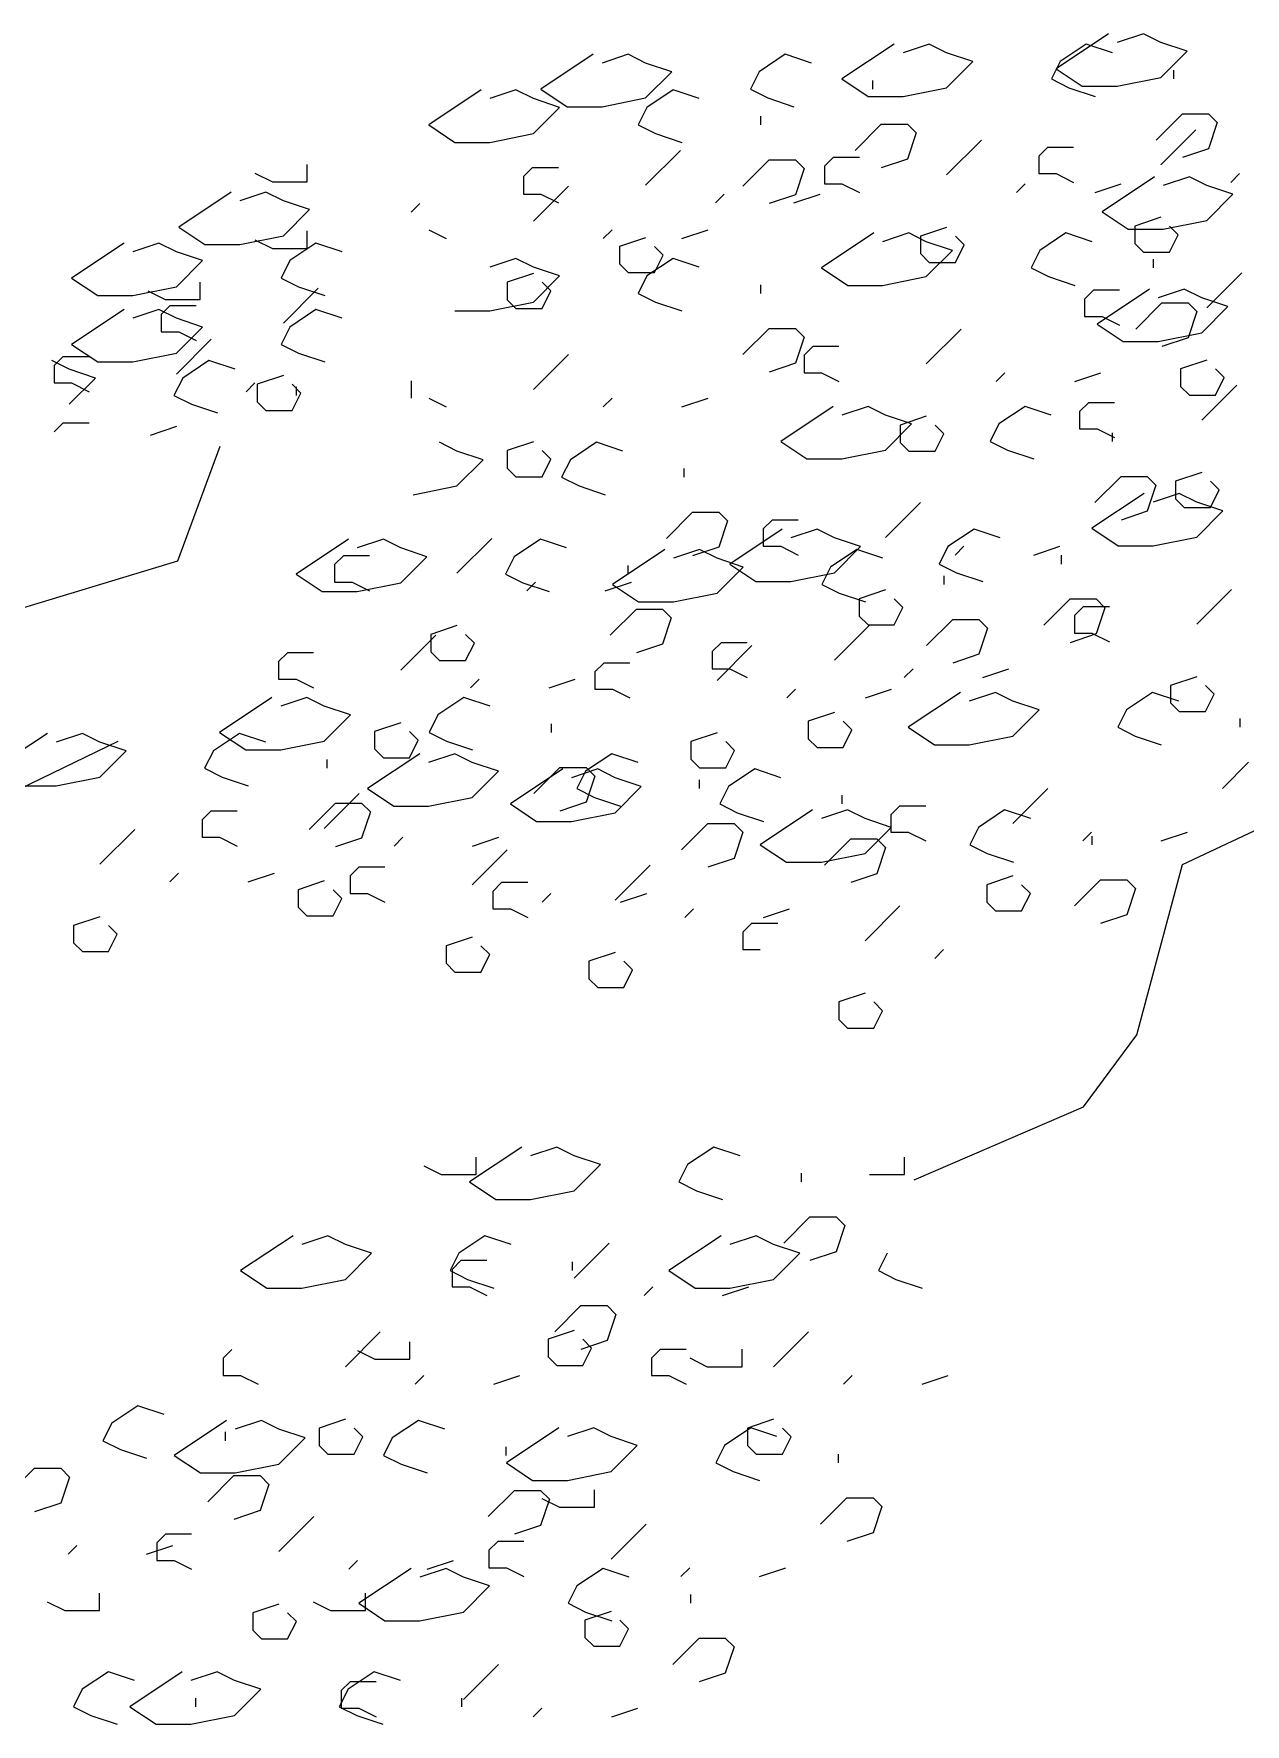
# Model space of a CAD drawing. Header units: metres. Extents: x 2330 to 2661, y 695 to 924.
# Drawn here: x 2596.994 to 2597.898, y 788.032 to 789.294 of the extents above; entities that cross this region are included whole.
import ezdxf

# ---------------------------------------------------------------- set-up
doc = ezdxf.new("R2010")
doc.units = ezdxf.units.M
doc.header["$LTSCALE"] = 20

msp = doc.modelspace()

# ---------------------------------------------------------------- linework, layer by layer
for p, q in [((2597.7963, 789.2941), (2597.7572, 789.268)), ((2597.8224, 789.2941), (2597.8028, 789.2876)), ((2597.8354, 789.2876), (2597.8224, 789.2941)), ((2597.4115, 789.2789), (2597.3724, 789.2528)), ((2597.4376, 789.2789), (2597.4181, 789.2723)), ((2597.4506, 789.2723), (2597.4376, 789.2789)), ((2597.5549, 789.2789), (2597.5354, 789.2658)), ((2597.5745, 789.2723), (2597.5549, 789.2789)), ((2597.6363, 789.2865), (2597.5972, 789.2604)), ((2597.6624, 789.2865), (2597.6428, 789.28)), ((2597.6754, 789.28), (2597.6624, 789.2865)), ((2597.695, 789.2734), (2597.6754, 789.28)), ((2597.7797, 789.2865), (2597.7601, 789.2734)), ((2597.7992, 789.28), (2597.7797, 789.2865)), ((2597.855, 789.2811), (2597.8354, 789.2876)), ((2597.8354, 789.2615), (2597.855, 789.2811)), ((2597.4702, 789.2658), (2597.4506, 789.2723)), ((2597.4506, 789.2463), (2597.4702, 789.2658)), ((2597.5354, 789.2658), (2597.5289, 789.2528)), ((2597.6754, 789.2539), (2597.695, 789.2734)), ((2597.7601, 789.2734), (2597.7536, 789.2604)), ((2597.7572, 789.268), (2597.7767, 789.255)), ((2597.8449, 789.2669), (2597.8449, 789.2604)), ((2597.3277, 789.2522), (2597.2886, 789.2261)), ((2597.3538, 789.2522), (2597.3342, 789.2457)), ((2597.3668, 789.2457), (2597.3538, 789.2522)), ((2597.3724, 789.2528), (2597.392, 789.2397)), ((2597.4711, 789.2522), (2597.4516, 789.2391)), ((2597.4907, 789.2457), (2597.4711, 789.2522)), ((2597.5289, 789.2528), (2597.5419, 789.2463)), ((2597.5972, 789.2604), (2597.6167, 789.2474)), ((2597.6201, 789.2593), (2597.6201, 789.2528)), ((2597.6428, 789.2474), (2597.6754, 789.2539)), ((2597.7536, 789.2604), (2597.7666, 789.2539)), ((2597.7666, 789.2539), (2597.7862, 789.2474)), ((2597.7767, 789.255), (2597.8028, 789.255)), ((2597.8028, 789.255), (2597.8354, 789.2615)), ((2597.3864, 789.2391), (2597.3668, 789.2457)), ((2597.3668, 789.2196), (2597.3864, 789.2391)), ((2597.392, 789.2397), (2597.4181, 789.2397)), ((2597.4181, 789.2397), (2597.4506, 789.2463)), ((2597.4516, 789.2391), (2597.445, 789.2261)), ((2597.5419, 789.2463), (2597.5614, 789.2397)), ((2597.6167, 789.2474), (2597.6428, 789.2474)), ((2597.5363, 789.2326), (2597.5363, 789.2261)), ((2597.6071, 789.2071), (2597.6266, 789.2267)), ((2597.6266, 789.2267), (2597.6462, 789.2267)), ((2597.6462, 789.2267), (2597.6527, 789.2202)), ((2597.8318, 789.2147), (2597.8514, 789.2343)), ((2597.8514, 789.2343), (2597.8709, 789.2343)), ((2597.8709, 789.2343), (2597.8774, 789.2278)), ((2597.8774, 789.2278), (2597.8709, 789.2082)), ((2597.2886, 789.2261), (2597.3082, 789.213)), ((2597.3342, 789.213), (2597.3668, 789.2196)), ((2597.445, 789.2261), (2597.4581, 789.2196)), ((2597.4581, 789.2196), (2597.4776, 789.213)), ((2597.6527, 789.2202), (2597.6462, 789.2006)), ((2597.7015, 789.2147), (2597.6754, 789.1887)), ((2597.8615, 789.2224), (2597.8354, 789.1963)), ((2597.3082, 789.213), (2597.3342, 789.213)), ((2597.4767, 789.2071), (2597.4506, 789.181)), ((2597.5907, 789.2017), (2597.5842, 789.1952)), ((2597.6102, 789.2017), (2597.5907, 789.2017)), ((2597.7507, 789.2093), (2597.7442, 789.2028)), ((2597.7442, 789.2028), (2597.7442, 789.1898)), ((2597.7702, 789.2093), (2597.7507, 789.2093)), ((2597.8709, 789.2082), (2597.8514, 789.2017)), ((2597.1588, 789.19), (2597.1719, 789.1835)), ((2597.1979, 789.1835), (2597.1979, 789.1965)), ((2597.3659, 789.1941), (2597.3594, 789.1876)), ((2597.3855, 789.1941), (2597.3659, 789.1941)), ((2597.5233, 789.1804), (2597.5428, 789.2)), ((2597.5428, 789.2), (2597.5624, 789.2)), ((2597.5624, 789.2), (2597.5689, 789.1935)), ((2597.5689, 789.1935), (2597.5624, 789.1739)), ((2597.5842, 789.1952), (2597.5842, 789.1821)), ((2597.6462, 789.2006), (2597.6266, 789.1941)), ((2597.7442, 789.1898), (2597.7572, 789.1898)), ((2597.7572, 789.1898), (2597.7702, 789.1832)), ((2597.8941, 789.1898), (2597.8875, 789.1832)), ((2597.1411, 789.1759), (2597.102, 789.1498)), ((2597.1671, 789.1759), (2597.1476, 789.1694)), ((2597.1802, 789.1694), (2597.1671, 789.1759)), ((2597.1719, 789.1835), (2597.1979, 789.1835)), ((2597.3594, 789.1876), (2597.3594, 789.1745)), ((2597.3929, 789.1804), (2597.3668, 789.1543)), ((2597.5842, 789.1821), (2597.5972, 789.1821)), ((2597.5972, 789.1821), (2597.6102, 789.1756)), ((2597.7341, 789.1821), (2597.7275, 789.1756)), ((2597.7862, 789.1756), (2597.8058, 789.1821)), ((2597.8306, 789.1874), (2597.7915, 789.1613)), ((2597.8567, 789.1874), (2597.8371, 789.1809)), ((2597.8697, 789.1809), (2597.8567, 789.1874)), ((2597.8892, 789.1743), (2597.8697, 789.1809)), ((2597.1997, 789.1629), (2597.1802, 789.1694)), ((2597.2821, 789.1674), (2597.2756, 789.1609)), ((2597.3594, 789.1745), (2597.3724, 789.1745)), ((2597.3724, 789.1745), (2597.3855, 789.168)), ((2597.5093, 789.1745), (2597.5028, 789.168)), ((2597.5624, 789.1739), (2597.5428, 789.1674)), ((2597.5614, 789.168), (2597.581, 789.1745)), ((2597.8697, 789.1548), (2597.8892, 789.1743)), ((2597.1802, 789.1433), (2597.1997, 789.1629)), ((2597.7915, 789.1613), (2597.811, 789.1482)), ((2597.8354, 789.1571), (2597.8159, 789.1506)), ((2597.8371, 789.1482), (2597.8697, 789.1548)), ((2597.102, 789.1498), (2597.1215, 789.1368)), ((2597.1476, 789.1368), (2597.1802, 789.1433)), ((2597.1588, 789.1404), (2597.1719, 789.1339)), ((2597.1979, 789.1339), (2597.1979, 789.147)), ((2597.2886, 789.1478), (2597.3017, 789.1413)), ((2597.4255, 789.1478), (2597.419, 789.1413)), ((2597.4506, 789.1419), (2597.4311, 789.1354)), ((2597.4776, 789.1413), (2597.4972, 789.1478)), ((2597.6211, 789.1454), (2597.582, 789.1194)), ((2597.6471, 789.1454), (2597.6276, 789.1389)), ((2597.6602, 789.1389), (2597.6471, 789.1454)), ((2597.6754, 789.1495), (2597.6559, 789.143)), ((2597.6559, 789.143), (2597.6559, 789.13)), ((2597.6797, 789.1324), (2597.6602, 789.1389)), ((2597.6884, 789.1365), (2597.6819, 789.143)), ((2597.7644, 789.1454), (2597.7449, 789.1324)), ((2597.784, 789.1389), (2597.7644, 789.1454)), ((2597.811, 789.1482), (2597.8371, 789.1482)), ((2597.8159, 789.1506), (2597.8159, 789.1376)), ((2597.8484, 789.1441), (2597.8419, 789.1506)), ((2597.8419, 789.1311), (2597.8484, 789.1441)), ((2597.0611, 789.1378), (2597.022, 789.1117)), ((2597.0871, 789.1378), (2597.0676, 789.1313)), ((2597.1002, 789.1313), (2597.0871, 789.1378)), ((2597.1197, 789.1248), (2597.1002, 789.1313)), ((2597.1215, 789.1368), (2597.1476, 789.1368)), ((2597.1719, 789.1339), (2597.1979, 789.1339)), ((2597.2044, 789.1378), (2597.1849, 789.1248)), ((2597.224, 789.1313), (2597.2044, 789.1378)), ((2597.3538, 789.1264), (2597.3342, 789.1199)), ((2597.3668, 789.1199), (2597.3538, 789.1264)), ((2597.4311, 789.1354), (2597.4311, 789.1223)), ((2597.4711, 789.1264), (2597.4516, 789.1133)), ((2597.4637, 789.1289), (2597.4572, 789.1354)), ((2597.4572, 789.1158), (2597.4637, 789.1289)), ((2597.4907, 789.1199), (2597.4711, 789.1264)), ((2597.6559, 789.13), (2597.6624, 789.1234)), ((2597.6602, 789.1128), (2597.6797, 789.1324)), ((2597.6819, 789.1234), (2597.6884, 789.1365)), ((2597.7449, 789.1324), (2597.7384, 789.1194)), ((2597.8159, 789.1376), (2597.8224, 789.1311)), ((2597.8224, 789.1311), (2597.8354, 789.1311)), ((2597.8296, 789.1259), (2597.8296, 789.1194)), ((2597.8354, 789.1311), (2597.8419, 789.1311)), ((2597.1002, 789.1052), (2597.1197, 789.1248)), ((2597.1849, 789.1248), (2597.1784, 789.1117)), ((2597.3668, 789.1152), (2597.3473, 789.1087)), ((2597.3864, 789.1133), (2597.3668, 789.1199)), ((2597.3668, 789.0938), (2597.3864, 789.1133)), ((2597.4311, 789.1223), (2597.4376, 789.1158)), ((2597.4376, 789.1158), (2597.4506, 789.1158)), ((2597.4516, 789.1133), (2597.445, 789.1003)), ((2597.4506, 789.1158), (2597.4572, 789.1158)), ((2597.582, 789.1194), (2597.6015, 789.1063)), ((2597.6276, 789.1063), (2597.6602, 789.1128)), ((2597.6624, 789.1234), (2597.6754, 789.1234)), ((2597.6754, 789.1234), (2597.6819, 789.1234)), ((2597.7384, 789.1194), (2597.7514, 789.1128)), ((2597.7514, 789.1128), (2597.771, 789.1063)), ((2597.8958, 789.1156), (2597.8697, 789.0895)), ((2597.022, 789.1117), (2597.0415, 789.0987)), ((2597.0676, 789.0987), (2597.1002, 789.1052)), ((2597.0788, 789.1023), (2597.0919, 789.0958)), ((2597.1179, 789.0958), (2597.1179, 789.1088)), ((2597.1784, 789.1117), (2597.1914, 789.1052)), ((2597.2062, 789.1042), (2597.1802, 789.0781)), ((2597.1914, 789.1052), (2597.211, 789.0987)), ((2597.3473, 789.1087), (2597.3473, 789.0956)), ((2597.3799, 789.1022), (2597.3734, 789.1087)), ((2597.3734, 789.0891), (2597.3799, 789.1022)), ((2597.445, 789.1003), (2597.4581, 789.0938)), ((2597.5363, 789.1068), (2597.5363, 789.1003)), ((2597.6015, 789.1063), (2597.6276, 789.1063)), ((2597.785, 789.1026), (2597.7784, 789.0961)), ((2597.8045, 789.1026), (2597.785, 789.1026)), ((2597.8268, 789.1035), (2597.7877, 789.0774)), ((2597.8528, 789.1035), (2597.8333, 789.097)), ((2597.8659, 789.097), (2597.8528, 789.1035)), ((2597.0611, 789.0883), (2597.022, 789.0622)), ((2597.0415, 789.0987), (2597.0676, 789.0987)), ((2597.0871, 789.0883), (2597.0676, 789.0817)), ((2597.1002, 789.0817), (2597.0871, 789.0883)), ((2597.0954, 789.0911), (2597.0889, 789.0846)), ((2597.0919, 789.0958), (2597.1179, 789.0958)), ((2597.115, 789.0911), (2597.0954, 789.0911)), ((2597.2044, 789.0883), (2597.1849, 789.0752)), ((2597.224, 789.0817), (2597.2044, 789.0883)), ((2597.3342, 789.0872), (2597.3668, 789.0938)), ((2597.3473, 789.0956), (2597.3538, 789.0891)), ((2597.3538, 789.0891), (2597.3668, 789.0891)), ((2597.3668, 789.0891), (2597.3734, 789.0891)), ((2597.4581, 789.0938), (2597.4776, 789.0872)), ((2597.7784, 789.0961), (2597.7784, 789.083)), ((2597.8166, 789.0737), (2597.8361, 789.0933)), ((2597.8361, 789.0933), (2597.8557, 789.0933)), ((2597.8557, 789.0933), (2597.8622, 789.0867)), ((2597.8854, 789.0905), (2597.8659, 789.097)), ((2597.8659, 789.0709), (2597.8854, 789.0905)), ((2597.0889, 789.0846), (2597.0889, 789.0716)), ((2597.1197, 789.0752), (2597.1002, 789.0817)), ((2597.1002, 789.0556), (2597.1197, 789.0752)), ((2597.1849, 789.0752), (2597.1784, 789.0622)), ((2597.3082, 789.0872), (2597.3342, 789.0872)), ((2597.7784, 789.083), (2597.7915, 789.083)), ((2597.7877, 789.0774), (2597.8072, 789.0644)), ((2597.7915, 789.083), (2597.8045, 789.0765)), ((2597.8622, 789.0867), (2597.8557, 789.0672)), ((2597.0889, 789.0716), (2597.102, 789.0716)), ((2597.1262, 789.0661), (2597.1002, 789.04)), ((2597.102, 789.0716), (2597.115, 789.0651)), ((2597.5233, 789.0546), (2597.5428, 789.0742)), ((2597.5428, 789.0742), (2597.5624, 789.0742)), ((2597.5624, 789.0742), (2597.5689, 789.0677)), ((2597.5689, 789.0677), (2597.5624, 789.0481)), ((2597.6862, 789.0737), (2597.6602, 789.0476)), ((2597.8072, 789.0644), (2597.8333, 789.0644)), ((2597.8333, 789.0644), (2597.8659, 789.0709)), ((2597.8557, 789.0672), (2597.8361, 789.0606)), ((2597.0202, 789.0436), (2597.0071, 789.0501)), ((2597.0154, 789.053), (2597.0089, 789.0465)), ((2597.035, 789.053), (2597.0154, 789.053)), ((2597.022, 789.0622), (2597.0415, 789.0491)), ((2597.0676, 789.0491), (2597.1002, 789.0556)), ((2597.1244, 789.0501), (2597.1049, 789.0371)), ((2597.144, 789.0436), (2597.1244, 789.0501)), ((2597.1784, 789.0622), (2597.1914, 789.0556)), ((2597.1914, 789.0556), (2597.211, 789.0491)), ((2597.3929, 789.0546), (2597.3668, 789.0285)), ((2597.5754, 789.0606), (2597.5689, 789.0541)), ((2597.5689, 789.0541), (2597.5689, 789.0411)), ((2597.595, 789.0606), (2597.5754, 789.0606)), ((2597.8697, 789.0504), (2597.8501, 789.0439)), ((2597.0089, 789.0465), (2597.0089, 789.0335)), ((2597.0397, 789.0371), (2597.0202, 789.0436)), ((2597.0202, 789.0175), (2597.0397, 789.0371)), ((2597.0415, 789.0491), (2597.0676, 789.0491)), ((2597.1049, 789.0371), (2597.0984, 789.024)), ((2597.1802, 789.039), (2597.1606, 789.0324)), ((2597.5624, 789.0481), (2597.5428, 789.0416)), ((2597.5689, 789.0411), (2597.582, 789.0411)), ((2597.582, 789.0411), (2597.595, 789.0346)), ((2597.7188, 789.0411), (2597.7123, 789.0346)), ((2597.771, 789.0346), (2597.7905, 789.0411)), ((2597.8501, 789.0439), (2597.8501, 789.0308)), ((2597.8827, 789.0374), (2597.8762, 789.0439)), ((2597.8762, 789.0243), (2597.8827, 789.0374)), ((2597.0089, 789.0335), (2597.022, 789.0335)), ((2597.022, 789.0335), (2597.035, 789.0269)), ((2597.1588, 789.0335), (2597.1523, 789.0269)), ((2597.1606, 789.0324), (2597.1606, 789.0194)), ((2597.1932, 789.0259), (2597.1867, 789.0324)), ((2597.1867, 789.0129), (2597.1932, 789.0259)), ((2597.1896, 789.0306), (2597.1896, 789.024)), ((2597.2756, 789.0351), (2597.2756, 789.022)), ((2597.8501, 789.0308), (2597.8567, 789.0243)), ((2597.892, 789.0318), (2597.8659, 789.0057)), ((2597.0984, 789.024), (2597.1114, 789.0175)), ((2597.1114, 789.0175), (2597.131, 789.011)), ((2597.1606, 789.0194), (2597.1671, 789.0129)), ((2597.1671, 789.0129), (2597.1802, 789.0129)), ((2597.1802, 789.0129), (2597.1867, 789.0129)), ((2597.2886, 789.022), (2597.3017, 789.0155)), ((2597.4255, 789.022), (2597.419, 789.0155)), ((2597.4776, 789.0155), (2597.4972, 789.022)), ((2597.5906, 789.0158), (2597.5515, 788.9897)), ((2597.6167, 789.0158), (2597.5971, 789.0093)), ((2597.6297, 789.0093), (2597.6167, 789.0158)), ((2597.734, 789.0158), (2597.7144, 789.0028)), ((2597.7535, 789.0093), (2597.734, 789.0158)), ((2597.7812, 789.0187), (2597.7746, 789.0122)), ((2597.7746, 789.0122), (2597.7746, 788.9991)), ((2597.8007, 789.0187), (2597.7812, 789.0187)), ((2597.8567, 789.0243), (2597.8697, 789.0243)), ((2597.8697, 789.0243), (2597.8762, 789.0243)), ((2597.0154, 789.0035), (2597.0089, 788.9969)), ((2597.035, 789.0035), (2597.0154, 789.0035)), ((2597.1002, 789.0008), (2597.0806, 788.9943)), ((2597.6492, 789.0028), (2597.6297, 789.0093)), ((2597.6297, 788.9832), (2597.6492, 789.0028)), ((2597.6602, 789.0085), (2597.6406, 789.0019)), ((2597.6406, 789.0019), (2597.6406, 788.9889)), ((2597.6732, 788.9954), (2597.6667, 789.0019)), ((2597.7144, 789.0028), (2597.7079, 788.9897)), ((2597.3097, 788.9826), (2597.2967, 788.9891)), ((2597.3668, 788.9894), (2597.3473, 788.9829)), ((2597.414, 788.9891), (2597.3944, 788.9761)), ((2597.4335, 788.9826), (2597.414, 788.9891)), ((2597.5515, 788.9897), (2597.571, 788.9767)), ((2597.6406, 788.9889), (2597.6471, 788.9824)), ((2597.6667, 788.9824), (2597.6732, 788.9954)), ((2597.7079, 788.9897), (2597.7209, 788.9832)), ((2597.7746, 788.9991), (2597.7877, 788.9991)), ((2597.7877, 788.9991), (2597.8007, 788.9926)), ((2597.7991, 788.9963), (2597.7991, 788.9897)), ((2597.1014, 788.9006), (2597.1329, 788.9862)), ((2597.3292, 788.9761), (2597.3097, 788.9826)), ((2597.3097, 788.9565), (2597.3292, 788.9761)), ((2597.3473, 788.9829), (2597.3473, 788.9698)), ((2597.3799, 788.9764), (2597.3734, 788.9829)), ((2597.3734, 788.9633), (2597.3799, 788.9764)), ((2597.3944, 788.9761), (2597.3879, 788.9631)), ((2597.571, 788.9767), (2597.5971, 788.9767)), ((2597.5971, 788.9767), (2597.6297, 788.9832)), ((2597.6471, 788.9824), (2597.6602, 788.9824)), ((2597.6602, 788.9824), (2597.6667, 788.9824)), ((2597.7209, 788.9832), (2597.7405, 788.9767)), ((2597.3473, 788.9698), (2597.3538, 788.9633)), ((2597.3538, 788.9633), (2597.3668, 788.9633)), ((2597.3668, 788.9633), (2597.3734, 788.9633)), ((2597.3879, 788.9631), (2597.4009, 788.9565)), ((2597.4791, 788.9696), (2597.4791, 788.9631)), ((2597.7861, 788.9441), (2597.8057, 788.9636)), ((2597.8057, 788.9636), (2597.8252, 788.9636)), ((2597.8252, 788.9636), (2597.8317, 788.9571)), ((2597.8659, 788.9665), (2597.8463, 788.96)), ((2597.2771, 788.95), (2597.3097, 788.9565)), ((2597.4009, 788.9565), (2597.4205, 788.95)), ((2597.823, 788.951), (2597.7839, 788.9249)), ((2597.8317, 788.9571), (2597.8252, 788.9376)), ((2597.849, 788.951), (2597.8295, 788.9445)), ((2597.8463, 788.96), (2597.8463, 788.947)), ((2597.8621, 788.9445), (2597.849, 788.951)), ((2597.8789, 788.9535), (2597.8724, 788.96)), ((2597.8724, 788.9404), (2597.8789, 788.9535)), ((2597.4661, 788.9174), (2597.4857, 788.937)), ((2597.4857, 788.937), (2597.5052, 788.937)), ((2597.5052, 788.937), (2597.5117, 788.9304)), ((2597.6558, 788.9441), (2597.6297, 788.918)), ((2597.8252, 788.9376), (2597.8057, 788.931)), ((2597.8463, 788.947), (2597.8528, 788.9404)), ((2597.8528, 788.9404), (2597.8659, 788.9404)), ((2597.8816, 788.938), (2597.8621, 788.9445)), ((2597.8621, 788.9184), (2597.8816, 788.938)), ((2597.8659, 788.9404), (2597.8724, 788.9404)), ((2597.5117, 788.9304), (2597.5052, 788.9109)), ((2597.5525, 788.9243), (2597.5134, 788.8982)), ((2597.545, 788.931), (2597.5384, 788.9245)), ((2597.5384, 788.9245), (2597.5384, 788.9115)), ((2597.5645, 788.931), (2597.545, 788.931)), ((2597.5786, 788.9243), (2597.559, 788.9178)), ((2597.5916, 788.9178), (2597.5786, 788.9243)), ((2597.6959, 788.9243), (2597.6763, 788.9113)), ((2597.7154, 788.9178), (2597.6959, 788.9243)), ((2597.7839, 788.9249), (2597.8034, 788.9119)), ((2597.2287, 788.9167), (2597.1896, 788.8906)), ((2597.2548, 788.9167), (2597.2352, 788.9102)), ((2597.2678, 788.9102), (2597.2548, 788.9167)), ((2597.3358, 788.9174), (2597.3097, 788.8913)), ((2597.3721, 788.9167), (2597.3525, 788.9037)), ((2597.3916, 788.9102), (2597.3721, 788.9167)), ((2597.5052, 788.9109), (2597.4857, 788.9043)), ((2597.5384, 788.9115), (2597.5515, 788.9115)), ((2597.5515, 788.9115), (2597.5645, 788.9049)), ((2597.6111, 788.9113), (2597.5916, 788.9178)), ((2597.5916, 788.8917), (2597.6111, 788.9113)), ((2597.6763, 788.9113), (2597.6698, 788.8982)), ((2597.6883, 788.9115), (2597.6818, 788.9049)), ((2597.7405, 788.9049), (2597.76, 788.9115)), ((2597.8034, 788.9119), (2597.8295, 788.9119)), ((2597.8295, 788.9119), (2597.8621, 788.9184)), ((2596.9503, 788.8549), (2597.1014, 788.9006)), ((2597.225, 788.9043), (2597.2184, 788.8978)), ((2597.2445, 788.9043), (2597.225, 788.9043)), ((2597.2873, 788.9037), (2597.2678, 788.9102)), ((2597.2678, 788.8841), (2597.2873, 788.9037)), ((2597.3525, 788.9037), (2597.346, 788.8906)), ((2597.4649, 788.9091), (2597.4258, 788.883)), ((2597.4909, 788.9091), (2597.4714, 788.9026)), ((2597.504, 788.9026), (2597.4909, 788.9091)), ((2597.5235, 788.896), (2597.504, 788.9026)), ((2597.5134, 788.8982), (2597.5329, 788.8852)), ((2597.6083, 788.9091), (2597.5887, 788.896)), ((2597.6278, 788.9026), (2597.6083, 788.9091)), ((2597.6698, 788.8982), (2597.6828, 788.8917)), ((2597.761, 788.9048), (2597.761, 788.8982)), ((2597.1896, 788.8906), (2597.2091, 788.8776)), ((2597.2184, 788.8978), (2597.2184, 788.8848)), ((2597.346, 788.8906), (2597.359, 788.8841)), ((2597.4372, 788.8971), (2597.4372, 788.8906)), ((2597.504, 788.8765), (2597.5235, 788.896)), ((2597.559, 788.8852), (2597.5916, 788.8917)), ((2597.5887, 788.896), (2597.5822, 788.883)), ((2597.6734, 788.8895), (2597.6734, 788.883)), ((2597.6828, 788.8917), (2597.7024, 788.8852)), ((2597.2091, 788.8776), (2597.2352, 788.8776)), ((2597.2184, 788.8848), (2597.2315, 788.8848)), ((2597.2315, 788.8848), (2597.2445, 788.8783)), ((2597.2352, 788.8776), (2597.2678, 788.8841)), ((2597.359, 788.8841), (2597.3786, 788.8776)), ((2597.3683, 788.8848), (2597.3618, 788.8783)), ((2597.4205, 788.8783), (2597.44, 788.8848)), ((2597.4258, 788.883), (2597.4453, 788.8699)), ((2597.4714, 788.8699), (2597.504, 788.8765)), ((2597.5329, 788.8852), (2597.559, 788.8852)), ((2597.5822, 788.883), (2597.5952, 788.8765)), ((2597.5952, 788.8765), (2597.6148, 788.8699)), ((2597.6297, 788.8789), (2597.6101, 788.8723)), ((2597.8881, 788.8793), (2597.8621, 788.8532)), ((2597.4242, 788.845), (2597.4438, 788.8645)), ((2597.4438, 788.8645), (2597.4633, 788.8645)), ((2597.4453, 788.8699), (2597.4714, 788.8699)), ((2597.4633, 788.8645), (2597.4698, 788.858)), ((2597.6101, 788.8723), (2597.6101, 788.8593)), ((2597.6427, 788.8658), (2597.6362, 788.8723)), ((2597.6362, 788.8528), (2597.6427, 788.8658)), ((2597.748, 788.8526), (2597.7676, 788.8722)), ((2597.7676, 788.8722), (2597.7871, 788.8722)), ((2597.7773, 788.8662), (2597.7708, 788.8597)), ((2597.7969, 788.8662), (2597.7773, 788.8662)), ((2597.7871, 788.8722), (2597.7936, 788.8656)), ((2597.7936, 788.8656), (2597.7871, 788.8461)), ((2597.3097, 788.8522), (2597.2901, 788.8456)), ((2597.4698, 788.858), (2597.4633, 788.8384)), ((2597.6177, 788.8526), (2597.5916, 788.8265)), ((2597.6101, 788.8593), (2597.6167, 788.8528)), ((2597.6167, 788.8528), (2597.6297, 788.8528)), ((2597.6297, 788.8528), (2597.6362, 788.8528)), ((2597.6604, 788.8373), (2597.6799, 788.8569)), ((2597.6799, 788.8569), (2597.6995, 788.8569)), ((2597.6995, 788.8569), (2597.706, 788.8504)), ((2597.706, 788.8504), (2597.6995, 788.8308)), ((2597.7708, 788.8597), (2597.7708, 788.8467)), ((2597.2939, 788.845), (2597.2678, 788.8189)), ((2597.2901, 788.8456), (2597.2901, 788.8326)), ((2597.3227, 788.8391), (2597.3162, 788.8456)), ((2597.3162, 788.8261), (2597.3227, 788.8391)), ((2597.4633, 788.8384), (2597.4438, 788.8319)), ((2597.5069, 788.8395), (2597.5004, 788.833)), ((2597.53, 788.8373), (2597.504, 788.8112)), ((2597.5264, 788.8395), (2597.5069, 788.8395)), ((2597.7871, 788.8461), (2597.7676, 788.8395)), ((2597.7708, 788.8467), (2597.7839, 788.8467)), ((2597.7839, 788.8467), (2597.7969, 788.8401)), ((2597.1831, 788.8319), (2597.1765, 788.8254)), ((2597.1765, 788.8254), (2597.1765, 788.8123)), ((2597.2026, 788.8319), (2597.1831, 788.8319)), ((2597.2901, 788.8326), (2597.2967, 788.8261)), ((2597.2967, 788.8261), (2597.3097, 788.8261)), ((2597.3097, 788.8261), (2597.3162, 788.8261)), ((2597.4193, 788.8243), (2597.4127, 788.8178)), ((2597.4388, 788.8243), (2597.4193, 788.8243)), ((2597.5004, 788.833), (2597.5004, 788.82)), ((2597.6995, 788.8308), (2597.6799, 788.8243)), ((2597.1765, 788.8123), (2597.1896, 788.8123)), ((2597.1896, 788.8123), (2597.2026, 788.8058)), ((2597.3264, 788.8123), (2597.3199, 788.8058)), ((2597.3786, 788.8058), (2597.3981, 788.8123)), ((2597.4127, 788.8178), (2597.4127, 788.8047)), ((2597.5004, 788.82), (2597.5134, 788.82)), ((2597.5134, 788.82), (2597.5264, 788.8135)), ((2597.6503, 788.82), (2597.6437, 788.8135)), ((2597.7024, 788.8135), (2597.7219, 788.82)), ((2597.8621, 788.814), (2597.8425, 788.8075)), ((2597.1715, 788.7985), (2597.1324, 788.7724)), ((2597.1976, 788.7985), (2597.1781, 788.792)), ((2597.2106, 788.792), (2597.1976, 788.7985)), ((2597.3149, 788.7985), (2597.2954, 788.7855)), ((2597.3345, 788.792), (2597.3149, 788.7985)), ((2597.4127, 788.8047), (2597.4258, 788.8047)), ((2597.4258, 788.8047), (2597.4388, 788.7982)), ((2597.5626, 788.8047), (2597.5561, 788.7982)), ((2597.6148, 788.7982), (2597.6343, 788.8047)), ((2597.6858, 788.8023), (2597.6467, 788.7763)), ((2597.7119, 788.8023), (2597.6923, 788.7958)), ((2597.7249, 788.7958), (2597.7119, 788.8023)), ((2597.8292, 788.8023), (2597.8097, 788.7893)), ((2597.8488, 788.7958), (2597.8292, 788.8023)), ((2597.8425, 788.8075), (2597.8425, 788.7945)), ((2597.8751, 788.801), (2597.8686, 788.8075)), ((2597.8686, 788.788), (2597.8751, 788.801)), ((2597.2302, 788.7855), (2597.2106, 788.792)), ((2597.2106, 788.7659), (2597.2302, 788.7855)), ((2597.2954, 788.7855), (2597.2889, 788.7724)), ((2597.5916, 788.7874), (2597.572, 788.7808)), ((2597.7445, 788.7893), (2597.7249, 788.7958)), ((2597.7249, 788.7697), (2597.7445, 788.7893)), ((2597.8097, 788.7893), (2597.8031, 788.7763)), ((2597.8425, 788.7945), (2597.849, 788.788)), ((2597.849, 788.788), (2597.8621, 788.788)), ((2597.8621, 788.788), (2597.8686, 788.788)), ((2597.1324, 788.7724), (2597.152, 788.7594)), ((2597.2678, 788.7797), (2597.2482, 788.7732)), ((2597.2482, 788.7732), (2597.2482, 788.7602)), ((2597.2808, 788.7667), (2597.2743, 788.7732)), ((2597.2889, 788.7724), (2597.3019, 788.7659)), ((2597.3801, 788.779), (2597.3801, 788.7724)), ((2597.504, 788.7721), (2597.4844, 788.7656)), ((2597.572, 788.7808), (2597.572, 788.7678)), ((2597.6046, 788.7743), (2597.5981, 788.7808)), ((2597.5981, 788.7613), (2597.6046, 788.7743)), ((2597.6467, 788.7763), (2597.6663, 788.7632)), ((2597.8031, 788.7763), (2597.8162, 788.7697)), ((2597.8944, 788.7828), (2597.8944, 788.7763)), ((2597.0564, 788.7657), (2596.9617, 788.7197)), ((2597.0039, 788.7718), (2596.9648, 788.7458)), ((2597.03, 788.7718), (2597.0104, 788.7653)), ((2597.043, 788.7653), (2597.03, 788.7718)), ((2597.0626, 788.7588), (2597.043, 788.7653)), ((2597.1473, 788.7718), (2597.1278, 788.7588)), ((2597.1669, 788.7653), (2597.1473, 788.7718)), ((2597.152, 788.7594), (2597.1781, 788.7594)), ((2597.1781, 788.7594), (2597.2106, 788.7659)), ((2597.2482, 788.7602), (2597.2548, 788.7536)), ((2597.2743, 788.7536), (2597.2808, 788.7667)), ((2597.3019, 788.7659), (2597.3214, 788.7594)), ((2597.4844, 788.7656), (2597.4844, 788.7525)), ((2597.517, 788.7591), (2597.5105, 788.7656)), ((2597.572, 788.7678), (2597.5786, 788.7613)), ((2597.5786, 788.7613), (2597.5916, 788.7613)), ((2597.5916, 788.7613), (2597.5981, 788.7613)), ((2597.6663, 788.7632), (2597.6923, 788.7632)), ((2597.6923, 788.7632), (2597.7249, 788.7697)), ((2597.8162, 788.7697), (2597.8357, 788.7632)), ((2597.043, 788.7392), (2597.0626, 788.7588)), ((2597.1278, 788.7588), (2597.1212, 788.7458)), ((2597.2125, 788.7523), (2597.2125, 788.7458)), ((2597.282, 788.7566), (2597.2429, 788.7305)), ((2597.2548, 788.7536), (2597.2678, 788.7536)), ((2597.2678, 788.7536), (2597.2743, 788.7536)), ((2597.3081, 788.7566), (2597.2885, 788.7501)), ((2597.3211, 788.7501), (2597.3081, 788.7566)), ((2597.3407, 788.7435), (2597.3211, 788.7501)), ((2597.4254, 788.7566), (2597.4058, 788.7435)), ((2597.445, 788.7501), (2597.4254, 788.7566)), ((2597.4844, 788.7525), (2597.4909, 788.746)), ((2597.5105, 788.746), (2597.517, 788.7591)), ((2597.8813, 788.7306), (2597.9009, 788.7502)), ((2597.0104, 788.7327), (2597.043, 788.7392)), ((2597.1212, 788.7458), (2597.1343, 788.7392)), ((2597.1343, 788.7392), (2597.1538, 788.7327)), ((2597.3211, 788.724), (2597.3407, 788.7435)), ((2597.3887, 788.7452), (2597.3496, 788.7191)), ((2597.3671, 788.7268), (2597.3866, 788.7463)), ((2597.3866, 788.7463), (2597.4062, 788.7463)), ((2597.4148, 788.7452), (2597.3952, 788.7386)), ((2597.4058, 788.7435), (2597.3993, 788.7305)), ((2597.4062, 788.7463), (2597.4127, 788.7398)), ((2597.4127, 788.7398), (2597.4062, 788.7203)), ((2597.4278, 788.7386), (2597.4148, 788.7452)), ((2597.4473, 788.7321), (2597.4278, 788.7386)), ((2597.4906, 788.737), (2597.4906, 788.7305)), ((2597.4909, 788.746), (2597.504, 788.746)), ((2597.504, 788.746), (2597.5105, 788.746)), ((2597.5321, 788.7452), (2597.5125, 788.7321)), ((2597.5516, 788.7386), (2597.5321, 788.7452)), ((2596.9844, 788.7327), (2597.0104, 788.7327)), ((2597.2367, 788.7268), (2597.2106, 788.7007)), ((2597.2429, 788.7305), (2597.2625, 788.7175)), ((2597.2885, 788.7175), (2597.3211, 788.724)), ((2597.3993, 788.7305), (2597.4124, 788.724)), ((2597.4124, 788.724), (2597.4319, 788.7175)), ((2597.4278, 788.7125), (2597.4473, 788.7321)), ((2597.5125, 788.7321), (2597.506, 788.7191)), ((2597.5972, 788.7256), (2597.5972, 788.7191)), ((2597.751, 788.7306), (2597.7249, 788.7045)), ((2597.1259, 788.7137), (2597.1194, 788.7072)), ((2597.1455, 788.7137), (2597.1259, 788.7137)), ((2597.1994, 788.7001), (2597.219, 788.7197)), ((2597.219, 788.7197), (2597.2385, 788.7197)), ((2597.2385, 788.7197), (2597.2451, 788.7131)), ((2597.2451, 788.7131), (2597.2385, 788.6936)), ((2597.2625, 788.7175), (2597.2885, 788.7175)), ((2597.3496, 788.7191), (2597.3691, 788.706)), ((2597.4062, 788.7203), (2597.3866, 788.7137)), ((2597.3952, 788.706), (2597.4278, 788.7125)), ((2597.506, 788.7191), (2597.519, 788.7125)), ((2597.519, 788.7125), (2597.5386, 788.706)), ((2597.5753, 788.7147), (2597.5362, 788.6886)), ((2597.6014, 788.7147), (2597.5819, 788.7081)), ((2597.6145, 788.7081), (2597.6014, 788.7147)), ((2597.6402, 788.7175), (2597.6337, 788.711)), ((2597.6337, 788.711), (2597.6337, 788.698)), ((2597.6598, 788.7175), (2597.6402, 788.7175)), ((2597.7187, 788.7147), (2597.6992, 788.7016)), ((2597.7383, 788.7081), (2597.7187, 788.7147)), ((2597.8514, 788.6738), (2597.9368, 788.7139)), ((2597.0691, 788.7001), (2597.043, 788.674)), ((2597.1194, 788.7072), (2597.1194, 788.6942)), ((2597.3691, 788.706), (2597.3952, 788.706)), ((2597.4775, 788.6848), (2597.4971, 788.7044)), ((2597.4971, 788.7044), (2597.5166, 788.7044)), ((2597.5166, 788.7044), (2597.5232, 788.6979)), ((2597.5232, 788.6979), (2597.5166, 788.6783)), ((2597.634, 788.7016), (2597.6145, 788.7081)), ((2597.6145, 788.682), (2597.634, 788.7016)), ((2597.6337, 788.698), (2597.6467, 788.698)), ((2597.6467, 788.698), (2597.6598, 788.6915)), ((2597.6992, 788.7016), (2597.6927, 788.6886)), ((2597.7836, 788.698), (2597.7771, 788.6915)), ((2597.8357, 788.6915), (2597.8553, 788.698)), ((2597.1194, 788.6942), (2597.1324, 788.6942)), ((2597.1324, 788.6942), (2597.1455, 788.6876)), ((2597.2385, 788.6936), (2597.219, 788.6871)), ((2597.2693, 788.6942), (2597.2628, 788.6876)), ((2597.3472, 788.6848), (2597.3211, 788.6588)), ((2597.3214, 788.6876), (2597.341, 788.6942)), ((2597.5362, 788.6886), (2597.5558, 788.6755)), ((2597.5842, 788.6734), (2597.6038, 788.693)), ((2597.6038, 788.693), (2597.6233, 788.693)), ((2597.6233, 788.693), (2597.6298, 788.6865)), ((2597.6298, 788.6865), (2597.6233, 788.6669)), ((2597.6927, 788.6886), (2597.7057, 788.682)), ((2597.7839, 788.6951), (2597.7839, 788.6886)), ((2597.2364, 788.6718), (2597.2299, 788.6653)), ((2597.2559, 788.6718), (2597.2364, 788.6718)), ((2597.4539, 788.6734), (2597.4278, 788.6473)), ((2597.5166, 788.6783), (2597.4971, 788.6718)), ((2597.5558, 788.6755), (2597.5819, 788.6755)), ((2597.5819, 788.6755), (2597.6145, 788.682)), ((2597.7057, 788.682), (2597.7252, 788.6755)), ((2597.8174, 788.5468), (2597.8514, 788.6738)), ((2597.1017, 788.6675), (2597.0952, 788.661)), ((2597.1538, 788.661), (2597.1734, 788.6675)), ((2597.2106, 788.6616), (2597.1911, 788.655)), ((2597.2299, 788.6653), (2597.2299, 788.6522)), ((2597.3431, 788.6604), (2597.3365, 788.6538)), ((2597.3626, 788.6604), (2597.3431, 788.6604)), ((2597.6233, 788.6669), (2597.6038, 788.6604)), ((2597.7249, 788.6654), (2597.7054, 788.6588)), ((2597.7054, 788.6588), (2597.7054, 788.6458)), ((2597.738, 788.6523), (2597.7314, 788.6588)), ((2597.7709, 788.6429), (2597.7904, 788.6625)), ((2597.7904, 788.6625), (2597.81, 788.6625)), ((2597.81, 788.6625), (2597.8165, 788.656)), ((2597.1911, 788.655), (2597.1911, 788.642)), ((2597.2237, 788.6485), (2597.2172, 788.655)), ((2597.2172, 788.6355), (2597.2237, 788.6485)), ((2597.2299, 788.6522), (2597.2429, 788.6522)), ((2597.2429, 788.6522), (2597.2559, 788.6457)), ((2597.3365, 788.6538), (2597.3365, 788.6408)), ((2597.3798, 788.6522), (2597.3733, 788.6457)), ((2597.4319, 788.6457), (2597.4515, 788.6522)), ((2597.7054, 788.6458), (2597.7119, 788.6393)), ((2597.7314, 788.6393), (2597.738, 788.6523)), ((2597.8165, 788.656), (2597.81, 788.6364)), ((2597.043, 788.6349), (2597.0235, 788.6283)), ((2597.1911, 788.642), (2597.1976, 788.6355)), ((2597.1976, 788.6355), (2597.2106, 788.6355)), ((2597.2106, 788.6355), (2597.2172, 788.6355)), ((2597.3365, 788.6408), (2597.3496, 788.6408)), ((2597.3496, 788.6408), (2597.3626, 788.6343)), ((2597.4864, 788.6408), (2597.4799, 788.6343)), ((2597.5386, 788.6343), (2597.5581, 788.6408)), ((2597.6405, 788.6429), (2597.6145, 788.6168)), ((2597.7119, 788.6393), (2597.7249, 788.6393)), ((2597.7249, 788.6393), (2597.7314, 788.6393)), ((2597.81, 788.6364), (2597.7904, 788.6299)), ((2597.0235, 788.6283), (2597.0235, 788.6153)), ((2597.0561, 788.6218), (2597.0495, 788.6283)), ((2597.0495, 788.6088), (2597.0561, 788.6218)), ((2597.5297, 788.6299), (2597.5232, 788.6233)), ((2597.5232, 788.6233), (2597.5232, 788.6103)), ((2597.5493, 788.6299), (2597.5297, 788.6299)), ((2597.0235, 788.6153), (2597.03, 788.6088)), ((2597.03, 788.6088), (2597.043, 788.6088)), ((2597.043, 788.6088), (2597.0495, 788.6088)), ((2597.3211, 788.6196), (2597.3016, 788.6131)), ((2597.3016, 788.6131), (2597.3016, 788.6001)), ((2597.3342, 788.6066), (2597.3276, 788.6131)), ((2597.4278, 788.6082), (2597.4082, 788.6017)), ((2597.5232, 788.6103), (2597.5362, 788.6103)), ((2597.6731, 788.6103), (2597.6666, 788.6038)), ((2597.3016, 788.6001), (2597.3081, 788.5935)), ((2597.3276, 788.5935), (2597.3342, 788.6066)), ((2597.4082, 788.6017), (2597.4082, 788.5886)), ((2597.4408, 788.5951), (2597.4343, 788.6017)), ((2597.3081, 788.5935), (2597.3211, 788.5935)), ((2597.3211, 788.5935), (2597.3276, 788.5935)), ((2597.4082, 788.5886), (2597.4148, 788.5821)), ((2597.4343, 788.5821), (2597.4408, 788.5951)), ((2597.4148, 788.5821), (2597.4278, 788.5821)), ((2597.4278, 788.5821), (2597.4343, 788.5821)), ((2597.6145, 788.5777), (2597.5949, 788.5712)), ((2597.5949, 788.5712), (2597.5949, 788.5581)), ((2597.6275, 788.5646), (2597.621, 788.5712)), ((2597.5949, 788.5581), (2597.6014, 788.5516)), ((2597.621, 788.5516), (2597.6275, 788.5646)), ((2597.6014, 788.5516), (2597.6145, 788.5516)), ((2597.6145, 788.5516), (2597.621, 788.5516)), ((2597.7776, 788.4929), (2597.8174, 788.5468)), ((2597.6512, 788.4384), (2597.7776, 788.4929)), ((2597.3582, 788.4629), (2597.3191, 788.4368)), ((2597.3843, 788.4629), (2597.3647, 788.4563)), ((2597.3973, 788.4563), (2597.3843, 788.4629)), ((2597.5016, 788.4629), (2597.482, 788.4498)), ((2597.5211, 788.4563), (2597.5016, 788.4629)), ((2597.285, 788.4488), (2597.298, 788.4423)), ((2597.3241, 788.4423), (2597.3241, 788.4553)), ((2597.4169, 788.4498), (2597.3973, 788.4563)), ((2597.3973, 788.4302), (2597.4169, 788.4498)), ((2597.482, 788.4498), (2597.4755, 788.4368)), ((2597.644, 788.4423), (2597.644, 788.4553)), ((2597.298, 788.4423), (2597.3241, 788.4423)), ((2597.3191, 788.4368), (2597.3387, 788.4237)), ((2597.4755, 788.4368), (2597.4886, 788.4302)), ((2597.5668, 788.4433), (2597.5668, 788.4368)), ((2597.6179, 788.4423), (2597.644, 788.4423)), ((2597.3387, 788.4237), (2597.3647, 788.4237)), ((2597.3647, 788.4237), (2597.3973, 788.4302)), ((2597.4886, 788.4302), (2597.5081, 788.4237)), ((2597.5537, 788.3911), (2597.5733, 788.4107)), ((2597.5733, 788.4107), (2597.5928, 788.4107)), ((2597.5928, 788.4107), (2597.5994, 788.4042)), ((2597.1873, 788.3966), (2597.1481, 788.3706)), ((2597.2133, 788.3966), (2597.1938, 788.3901)), ((2597.2264, 788.3901), (2597.2133, 788.3966)), ((2597.3306, 788.3966), (2597.3111, 788.3836)), ((2597.3502, 788.3901), (2597.3306, 788.3966)), ((2597.5071, 788.3966), (2597.468, 788.3706)), ((2597.5332, 788.3966), (2597.5136, 788.3901)), ((2597.5462, 788.3901), (2597.5332, 788.3966)), ((2597.5994, 788.4042), (2597.5928, 788.3846)), ((2597.2459, 788.3836), (2597.2264, 788.3901)), ((2597.2264, 788.364), (2597.2459, 788.3836)), ((2597.3111, 788.3836), (2597.3046, 788.3706)), ((2597.4234, 788.3911), (2597.3973, 788.365)), ((2597.5658, 788.3836), (2597.5462, 788.3901)), ((2597.5462, 788.364), (2597.5658, 788.3836)), ((2597.5928, 788.3846), (2597.5733, 788.3781)), ((2597.6309, 788.3836), (2597.6244, 788.3706)), ((2597.1481, 788.3706), (2597.1677, 788.3575)), ((2597.3046, 788.3706), (2597.3176, 788.364)), ((2597.3126, 788.3781), (2597.3061, 788.3715)), ((2597.3061, 788.3715), (2597.3061, 788.3585)), ((2597.3321, 788.3781), (2597.3126, 788.3781)), ((2597.3958, 788.3771), (2597.3958, 788.3706)), ((2597.468, 788.3706), (2597.4876, 788.3575)), ((2597.6244, 788.3706), (2597.6375, 788.364)), ((2597.1677, 788.3575), (2597.1938, 788.3575)), ((2597.1938, 788.3575), (2597.2264, 788.364)), ((2597.3061, 788.3585), (2597.3191, 788.3585)), ((2597.3176, 788.364), (2597.3372, 788.3575)), ((2597.3191, 788.3585), (2597.3321, 788.352)), ((2597.456, 788.3585), (2597.4495, 788.352)), ((2597.4876, 788.3575), (2597.5136, 788.3575)), ((2597.5081, 788.352), (2597.5277, 788.3585)), ((2597.5136, 788.3575), (2597.5462, 788.364)), ((2597.6375, 788.364), (2597.657, 788.3575)), ((2597.3828, 788.3249), (2597.4023, 788.3445)), ((2597.4023, 788.3445), (2597.4219, 788.3445)), ((2597.4219, 788.3445), (2597.4284, 788.3379)), ((2597.4284, 788.3379), (2597.4219, 788.3184)), ((2597.2524, 788.3249), (2597.2264, 788.2988)), ((2597.3973, 788.3259), (2597.3778, 788.3194)), ((2597.3778, 788.3194), (2597.3778, 788.3063)), ((2597.4219, 788.3184), (2597.4023, 788.3118)), ((2597.4103, 788.3128), (2597.4038, 788.3194)), ((2597.5723, 788.3249), (2597.5462, 788.2988)), ((2597.1416, 788.3118), (2597.1351, 788.3053)), ((2597.1351, 788.3053), (2597.1351, 788.2923)), ((2597.2354, 788.3109), (2597.2484, 788.3044)), ((2597.2745, 788.3044), (2597.2745, 788.3174)), ((2597.3778, 788.3063), (2597.3843, 788.2998)), ((2597.4038, 788.2998), (2597.4103, 788.3128)), ((2597.4615, 788.3118), (2597.455, 788.3053)), ((2597.455, 788.3053), (2597.455, 788.2923)), ((2597.481, 788.3118), (2597.4615, 788.3118)), ((2597.4835, 788.3054), (2597.4966, 788.2988)), ((2597.5226, 788.2988), (2597.5226, 788.3119)), ((2597.2484, 788.3044), (2597.2745, 788.3044)), ((2597.3843, 788.2998), (2597.3973, 788.2998)), ((2597.3973, 788.2998), (2597.4038, 788.2998)), ((2597.4966, 788.2988), (2597.5226, 788.2988)), ((2597.1351, 788.2923), (2597.1481, 788.2923)), ((2597.1481, 788.2923), (2597.1612, 788.2858)), ((2597.285, 788.2923), (2597.2785, 788.2858)), ((2597.3372, 788.2858), (2597.3567, 788.2923)), ((2597.455, 788.2923), (2597.468, 788.2923)), ((2597.468, 788.2923), (2597.481, 788.2858)), ((2597.6049, 788.2923), (2597.5983, 788.2858)), ((2597.657, 788.2858), (2597.6766, 788.2923)), ((2597.0714, 788.2697), (2597.0519, 788.2567)), ((2597.091, 788.2632), (2597.0714, 788.2697)), ((2597.0519, 788.2567), (2597.0454, 788.2436)), ((2597.1376, 788.2587), (2597.0985, 788.2326)), ((2597.1637, 788.2587), (2597.1441, 788.2522)), ((2597.1767, 788.2522), (2597.1637, 788.2587)), ((2597.2264, 788.2597), (2597.2068, 788.2531)), ((2597.281, 788.2587), (2597.2614, 788.2457)), ((2597.3006, 788.2522), (2597.281, 788.2587)), ((2597.5462, 788.2597), (2597.5267, 788.2531)), ((2597.0454, 788.2436), (2597.0584, 788.2371)), ((2597.1366, 788.2502), (2597.1366, 788.2436)), ((2597.1963, 788.2457), (2597.1767, 788.2522)), ((2597.1767, 788.2261), (2597.1963, 788.2457)), ((2597.2068, 788.2531), (2597.2068, 788.2401)), ((2597.2394, 788.2466), (2597.2329, 788.2531)), ((2597.2329, 788.2336), (2597.2394, 788.2466)), ((2597.2614, 788.2457), (2597.2549, 788.2326)), ((2597.3858, 788.2532), (2597.3467, 788.2271)), ((2597.4119, 788.2532), (2597.3923, 788.2467)), ((2597.4249, 788.2467), (2597.4119, 788.2532)), ((2597.4444, 788.2401), (2597.4249, 788.2467)), ((2597.5292, 788.2532), (2597.5096, 788.2401)), ((2597.5267, 788.2531), (2597.5267, 788.2401)), ((2597.5487, 788.2467), (2597.5292, 788.2532)), ((2597.5592, 788.2466), (2597.5527, 788.2531)), ((2597.5527, 788.2336), (2597.5592, 788.2466)), ((2597.0584, 788.2371), (2597.078, 788.2306)), ((2597.0985, 788.2326), (2597.1181, 788.2196)), ((2597.2068, 788.2401), (2597.2133, 788.2336)), ((2597.2133, 788.2336), (2597.2264, 788.2336)), ((2597.2264, 788.2336), (2597.2329, 788.2336)), ((2597.2549, 788.2326), (2597.268, 788.2261)), ((2597.3462, 788.2391), (2597.3462, 788.2326)), ((2597.4249, 788.2206), (2597.4444, 788.2401)), ((2597.5096, 788.2401), (2597.5031, 788.2271)), ((2597.5267, 788.2401), (2597.5332, 788.2336)), ((2597.5332, 788.2336), (2597.5462, 788.2336)), ((2597.5462, 788.2336), (2597.5527, 788.2336)), ((2597.5943, 788.2336), (2597.5943, 788.2271)), ((2596.9747, 788.2035), (2596.9942, 788.2231)), ((2596.9942, 788.2231), (2597.0138, 788.2231)), ((2597.0138, 788.2231), (2597.0203, 788.2165)), ((2597.1181, 788.2196), (2597.1441, 788.2196)), ((2597.1236, 788.198), (2597.1431, 788.2176)), ((2597.1431, 788.2176), (2597.1627, 788.2176)), ((2597.1441, 788.2196), (2597.1767, 788.2261)), ((2597.1627, 788.2176), (2597.1692, 788.211)), ((2597.268, 788.2261), (2597.2875, 788.2196)), ((2597.3467, 788.2271), (2597.3662, 788.214)), ((2597.3923, 788.214), (2597.4249, 788.2206)), ((2597.5031, 788.2271), (2597.5161, 788.2206)), ((2597.5161, 788.2206), (2597.5357, 788.214)), ((2597.0203, 788.2165), (2597.0138, 788.197)), ((2597.1692, 788.211), (2597.1627, 788.1915)), ((2597.3331, 788.187), (2597.3527, 788.2065)), ((2597.3527, 788.2065), (2597.3722, 788.2065)), ((2597.3662, 788.214), (2597.3923, 788.214)), ((2597.3722, 788.2065), (2597.3788, 788.2)), ((2597.4124, 788.194), (2597.4124, 788.207)), ((2597.0138, 788.197), (2596.9942, 788.1905)), ((2597.1627, 788.1915), (2597.1431, 788.1849)), ((2597.3788, 788.2), (2597.3722, 788.1804)), ((2597.3732, 788.2005), (2597.3863, 788.194)), ((2597.3863, 788.194), (2597.4124, 788.194)), ((2597.5813, 788.1814), (2597.6009, 788.201)), ((2597.6009, 788.201), (2597.6204, 788.201)), ((2597.6204, 788.201), (2597.6269, 788.1945)), ((2597.6269, 788.1945), (2597.6204, 788.1749)), ((2597.2028, 788.187), (2597.1767, 788.1609)), ((2597.3722, 788.1804), (2597.3527, 788.1739)), ((2597.451, 788.1814), (2597.4249, 788.1553)), ((2597.092, 788.1739), (2597.0855, 788.1674)), ((2597.0855, 788.1674), (2597.0855, 788.1543)), ((2597.1115, 788.1739), (2597.092, 788.1739)), ((2597.3402, 788.1684), (2597.3336, 788.1619)), ((2597.3597, 788.1684), (2597.3402, 788.1684)), ((2597.6204, 788.1749), (2597.6009, 788.1684)), ((2597.0258, 788.1654), (2597.0193, 788.1589)), ((2597.078, 788.1589), (2597.0975, 788.1654)), ((2597.0855, 788.1543), (2597.0985, 788.1543)), ((2597.0985, 788.1543), (2597.1115, 788.1478)), ((2597.2354, 788.1543), (2597.2289, 788.1478)), ((2597.2875, 788.1478), (2597.3071, 788.1543)), ((2597.3336, 788.1619), (2597.3336, 788.1488)), ((2597.2755, 788.1483), (2597.2364, 788.1223)), ((2597.3016, 788.1483), (2597.282, 788.1418)), ((2597.3146, 788.1418), (2597.3016, 788.1483)), ((2597.3341, 788.1353), (2597.3146, 788.1418)), ((2597.3336, 788.1488), (2597.3467, 788.1488)), ((2597.3467, 788.1488), (2597.3597, 788.1423)), ((2597.4189, 788.1483), (2597.3993, 788.1353)), ((2597.4384, 788.1418), (2597.4189, 788.1483)), ((2597.4835, 788.1488), (2597.477, 788.1423)), ((2597.5357, 788.1423), (2597.5552, 788.1488)), ((2597.0429, 788.1168), (2597.0429, 788.1298)), ((2597.2414, 788.1168), (2597.2414, 788.1298)), ((2597.3146, 788.1157), (2597.3341, 788.1353)), ((2597.3993, 788.1353), (2597.3928, 788.1223)), ((2597.484, 788.1288), (2597.484, 788.1223)), ((2597.0038, 788.1233), (2597.0168, 788.1168)), ((2597.0168, 788.1168), (2597.0429, 788.1168)), ((2597.1767, 788.1217), (2597.1572, 788.1152)), ((2597.2023, 788.1233), (2597.2153, 788.1168)), ((2597.2153, 788.1168), (2597.2414, 788.1168)), ((2597.2364, 788.1223), (2597.2559, 788.1092)), ((2597.282, 788.1092), (2597.3146, 788.1157)), ((2597.3928, 788.1223), (2597.4058, 788.1157)), ((2597.4249, 788.1162), (2597.4053, 788.1097)), ((2597.4058, 788.1157), (2597.4254, 788.1092)), ((2597.1572, 788.1152), (2597.1572, 788.1022)), ((2597.1898, 788.1087), (2597.1832, 788.1152)), ((2597.1832, 788.0956), (2597.1898, 788.1087)), ((2597.2559, 788.1092), (2597.282, 788.1092)), ((2597.4053, 788.1097), (2597.4053, 788.0966)), ((2597.4379, 788.1032), (2597.4314, 788.1097)), ((2597.4314, 788.0901), (2597.4379, 788.1032)), ((2597.1572, 788.1022), (2597.1637, 788.0956)), ((2597.1637, 788.0956), (2597.1767, 788.0956)), ((2597.1767, 788.0956), (2597.1832, 788.0956)), ((2597.4053, 788.0966), (2597.4119, 788.0901)), ((2597.471, 788.0766), (2597.4906, 788.0962)), ((2597.4906, 788.0962), (2597.5101, 788.0962)), ((2597.5101, 788.0962), (2597.5166, 788.0896)), ((2597.4119, 788.0901), (2597.4249, 788.0901)), ((2597.4249, 788.0901), (2597.4314, 788.0901)), ((2597.5166, 788.0896), (2597.5101, 788.0701)), ((2597.0494, 788.0711), (2597.0298, 788.0581)), ((2597.0689, 788.0646), (2597.0494, 788.0711)), ((2597.1045, 788.0711), (2597.0654, 788.045)), ((2597.1306, 788.0711), (2597.111, 788.0646)), ((2597.1436, 788.0646), (2597.1306, 788.0711)), ((2597.2479, 788.0711), (2597.2284, 788.0581)), ((2597.2675, 788.0646), (2597.2479, 788.0711)), ((2597.3407, 788.0766), (2597.3146, 788.0505)), ((2597.5101, 788.0701), (2597.4906, 788.0636)), ((2597.0298, 788.0581), (2597.0233, 788.045)), ((2597.1632, 788.0581), (2597.1436, 788.0646)), ((2597.1436, 788.0385), (2597.1632, 788.0581)), ((2597.2284, 788.0581), (2597.2218, 788.045)), ((2597.2299, 788.0636), (2597.2233, 788.057)), ((2597.2233, 788.057), (2597.2233, 788.044)), ((2597.2494, 788.0636), (2597.2299, 788.0636)), ((2597.0233, 788.045), (2597.0363, 788.0385)), ((2597.0654, 788.045), (2597.085, 788.032)), ((2597.1146, 788.0515), (2597.1146, 788.045)), ((2597.2218, 788.045), (2597.2349, 788.0385)), ((2597.2233, 788.044), (2597.2364, 788.044)), ((2597.2364, 788.044), (2597.2494, 788.0375)), ((2597.3131, 788.0515), (2597.3131, 788.045)), ((2597.3732, 788.044), (2597.3667, 788.0375)), ((2597.4254, 788.0375), (2597.4449, 788.044)), ((2597.0363, 788.0385), (2597.0559, 788.032)), ((2597.085, 788.032), (2597.111, 788.032)), ((2597.111, 788.032), (2597.1436, 788.0385)), ((2597.2349, 788.0385), (2597.2544, 788.032))]:
    msp.add_line(p, q)

doc.saveas('drawing.dxf')
